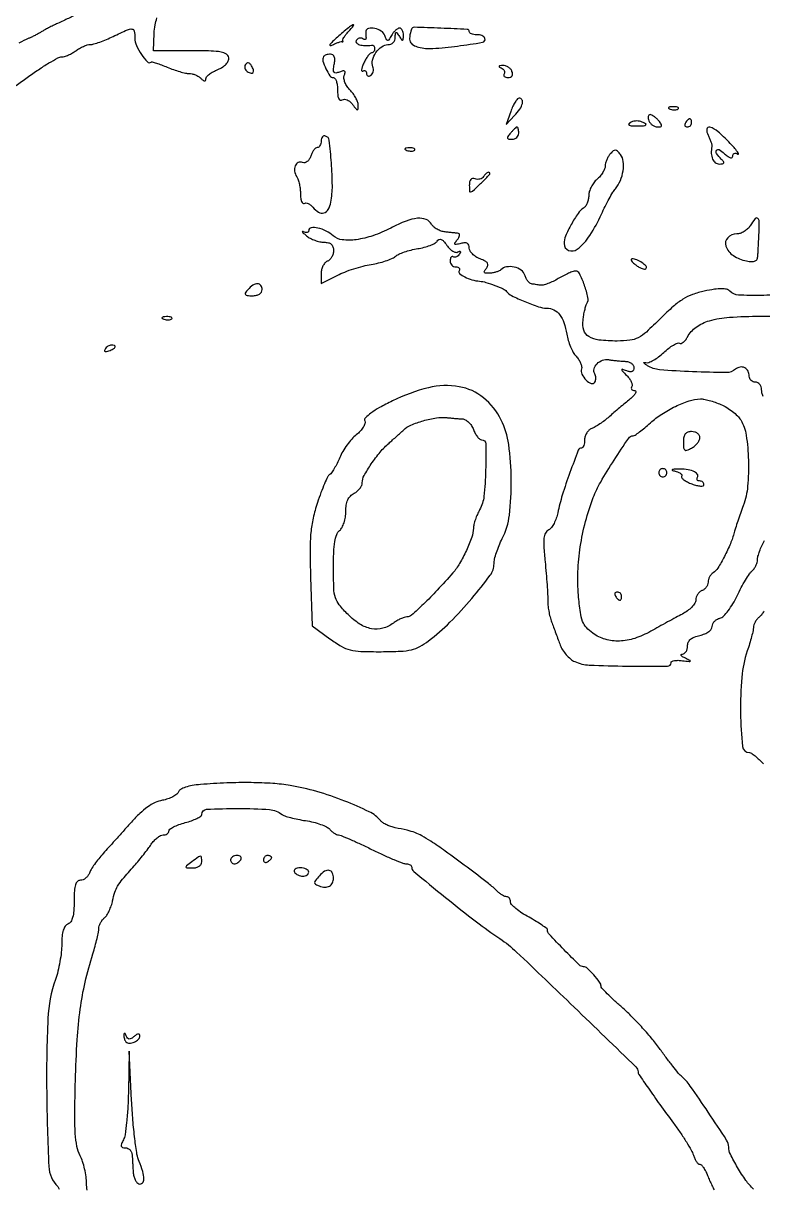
# Model space of a CAD drawing. Extents: x 166 to 1835, y 45 to 1905.
# Drawn here: x 1229.7 to 1409.3, y 237.1 to 520.2 of the extents above; entities that cross this region are included whole.
import ezdxf

# ---------------------------------------------------------------- set-up
doc = ezdxf.new("R2010")
doc.units = 0

msp = doc.modelspace()

# ---------------------------------------------------------------- linework, layer by layer
for points in [[(1227.882658, 505.084562, 0.007871), (1230.59882, 507, -0.009499), (1233.336644, 508.917403, -0.012798), (1235.889447, 510.540592, -0.009876), (1238.06027, 511.786447, -0.120671), (1238.978587, 512.031803, 0.068495), (1239.698517, 512.146271, 0.028595), (1240.623292, 512.485547, 0.027631), (1241.586219, 512.967495, 0.032077), (1242.44113, 513.531803, -0.032745), (1243.298781, 514.096279, -0.027813), (1244.269971, 514.578685, -0.028758), (1245.206517, 514.918329, -0.067262), (1245.94113, 515.033931, 0.065733), (1246.789416, 515.164777, 0.013909), (1248.217082, 515.625461, 0.014336), (1249.854271, 516.257871, 0.013174), (1251.5, 517, -0.006217), (1254.932696, 518.605784, -0.128182), (1256.047251, 518.797269, -0.341193), (1256.601514, 518.288687, -0.04271), (1256.75, 516.553571, 0.107337), (1257.135488, 514.778572, 0.042235), (1258.36819, 512.585769, 0.041315), (1259.792806, 510.820945, 0.389212), (1260.683345, 510.761425, -0.242411), (1260.938762, 510.81319, -0.007817), (1261.976322, 510.502076, -0.013456), (1263.216942, 510.071767, -0.008751), (1264.626898, 509.511425, 0.014722), (1266.134897, 508.932872, 0.014716), (1267.674527, 508.443981, 0.014703), (1269.041548, 508.096912, 0.054862), (1269.922124, 508, -0.059809), (1270.65236, 507.912336, -0.039045), (1271.459624, 507.6475, -0.038988), (1272.21778, 507.259527, -0.058685), (1272.8, 506.8, 0.028992), (1273.328306, 506.329649, 0.143142), (1273.693764, 506.181511, 0.315869), (1273.915059, 506.305626, 0.112407), (1274, 506.67868, -0.185165), (1274.189837, 507.173721, -0.043068), (1274.851817, 507.793331, -0.038782), (1275.789608, 508.419528, -0.029638), (1276.899802, 508.958496, 0.040838), (1278.087617, 509.568352, 0.067624), (1278.954578, 510.285352, 0.086864), (1279.450323, 511.056313, 0.137979), (1279.546681, 511.829817, 0.21607), (1278.985944, 512.693407, 0.098201), (1277.704303, 513.195729, 0.038929), (1275.263333, 513.4405, 0.0057), (1270.284202, 513.49389), (1261.274646, 513.487781), (1261.454202, 517.748958, -0.03076), (1261.665387, 519.779865, -0.048523), (1262.118971, 521.470741, -0.055284)], [(1241.857973, 521.951933, -0.000309), (1239.398733, 520.805613, -0.001499), (1238, 520.159772, 0.006977), (1236.932969, 519.652833, 0.005528), (1235.79375, 519.076248, 0.005592), (1234.748721, 518.517801, 0.013874), (1234, 518.07941, -0.012503), (1233.316756, 517.676837, -0.007869), (1232.5, 517.2394, -0.007899), (1231.682502, 516.834201, -0.014337), (1231, 516.53293, 0.037272), (1228.603477, 515.340992, 0.007078)], [(1414.676849, 454.458452, -0.024707), (1408.757475, 454.057832, -0.01952), (1403.371659, 454.170217, -0.18339), (1401.296451, 455.103549, 0.135914), (1400.494488, 455.557653, 0.061038), (1399.282923, 455.707593, 0.039672), (1397.55765, 455.572585, 0.013467), (1395.082215, 455.111052, 0.034429), (1392.223343, 454.288688, 0.05191), (1389.894259, 453.155997, 0.042169), (1387.528682, 451.392288, 0.015113), (1384.464025, 448.507503, -0.010306), (1381.006479, 445.189629, -0.065873), (1379.023507, 443.795946, -0.091418), (1377.028432, 443.181561, -0.02911), (1373.912519, 443, -0.025731), (1369.493928, 443.227541, -0.111347), (1367.019691, 444.060355, -0.186419), (1365.825794, 445.612322, -0.1011), (1365.616971, 448.045759, -0.013523), (1365.798373, 449.306039, -0.014702), (1366.043652, 450.519756, -0.014293), (1366.313115, 451.543444, -0.067), (1366.560736, 452.098274, 0.19591), (1366.809889, 453.579424, 0.029242), (1365.961376, 456.544371, 0.027217), (1364.796114, 459.366182, 0.288843), (1363.790482, 460, 0.088447), (1363.200274, 459.894773, 0.01483), (1362.12988, 459.464103, 0.015836), (1360.88911, 458.874118, 0.013466), (1359.618034, 458.17567, -0.020278), (1358.332615, 457.491968, -0.023036), (1357.048735, 456.94579, -0.023042), (1355.927647, 456.586576, -0.105928), (1355.25, 456.55067, 0.001541), (1354.70327, 456.636127, 0.001113), (1354.093233, 456.728166, 0.001124), (1353.513078, 456.813042, 0.002446), (1353.067388, 456.875, -0.151662), (1352.664815, 457.061712, -0.050038), (1352.222265, 457.550781, -0.044443), (1351.81171, 458.22542, -0.03765), (1351.5, 459, 0.168329), (1350.598524, 460.208598, 0.094217), (1348.896537, 460.945349, 0.093191), (1347.025533, 461.010485, 0.159931), (1345.646296, 460.312962, -0.090581), (1345.249224, 460.038545, -0.029987), (1344.584644, 459.785275, -0.028727), (1343.798568, 459.587307, -0.028942), (1342.996939, 459.481356, -0.024817), (1342.036319, 459.458379, -0.23029), (1341.677884, 459.644254, -0.304123), (1341.660565, 459.995683, -0.037892), (1342.126, 460.651821, 0.093546), (1342.507227, 461.339523, 0.22925), (1342.433546, 461.898384, 0.131199), (1341.866006, 462.404338, 0.025971), (1340.60869, 462.958676, -0.051134), (1339.610893, 463.459887, -0.055656), (1338.766303, 464.141307, -0.062796), (1338.19019, 464.890876, -0.133247), (1338, 465.591881, 0.085734), (1337.876435, 466.307215, 0.1862), (1337.518611, 466.72328, 0.143171), (1336.894692, 466.854909, 0.044853), (1335.942849, 466.695306, -0.01302), (1334.834001, 466.435981, -0.253319), (1334.50812, 466.534116, -0.363425), (1334.483961, 466.817896, -0.020124), (1335.065294, 467.578674, 0.039514), (1335.455952, 468.133196, 0.084952), (1335.642103, 468.619975, 0.159657), (1335.601082, 468.957656, 0.252153), (1335.372445, 469.127623, 0.006604), (1334.888385, 469.191914, 0.00145), (1334.054944, 469.288973, 0.001509), (1333.090517, 469.395504, 0.00145), (1332.11247, 469.497684, -0.056578), (1331.131538, 469.711106, -0.047252), (1330.158329, 470.147701, -0.049294), (1329.336127, 470.728054, -0.087079), (1328.812779, 471.370061, 0.174808), (1327.47605, 472.529454, 0.115766), (1325.443177, 472.81147, 0.070486), (1322.617429, 472.139705, 0.02639), (1318.900589, 470.448983, -0.036152), (1314.593187, 468.590137, -0.050595), (1310.518143, 467.618664, -0.061164), (1307.12372, 467.582176, -0.157313), (1304.913063, 468.578677, 0.070152), (1303.230783, 469.718482, 0.059625), (1301.204079, 470.42699, 0.080496), (1299.572813, 470.519339, 0.384043), (1299, 469.883565, -0.151369), (1298.898185, 469.554959, -0.172495), (1298.632812, 469.362181, -0.124539), (1298.228449, 469.346475, -0.065063), (1297.75, 469.51514, 0.099966), (1297.486003, 469.588089, 0.63907), (1297.437394, 469.499911, 0.054429), (1297.758506, 469.149815, 0.009606), (1298.44113, 468.574157, 0.048679), (1299.353133, 467.971282, 0.033036), (1300.490283, 467.462409, 0.033311), (1301.66571, 467.114046, 0.055438), (1302.69113, 467, -0.053208), (1303.760205, 466.885911, -0.127921), (1304.46585, 466.530046, -0.141742), (1304.865386, 465.903458, -0.071629), (1305, 464.968615, -0.068006), (1304.888006, 464.149006, -0.06271), (1304.559375, 463.364866, -0.06668), (1304.073641, 462.732868, -0.104363), (1303.5, 462.361626, 0.12055), (1302.925931, 461.96351, 0.064936), (1302.440625, 461.246189, 0.058796), (1302.111655, 460.338413, 0.057617), (1302, 459.372687), (1302, 456.959352), (1305.908234, 458.953185, -0.025135), (1307.719108, 459.765096, -0.015016), (1309.943818, 460.55505, -0.015015), (1312.212316, 461.210162, -0.025098), (1314.158234, 461.606492, 0.021129), (1315.930439, 461.952822, 0.021194), (1317.665231, 462.447211, 0.021586), (1319.136963, 463.006513, 0.07482), (1320, 463.54244, -0.070355), (1320.842107, 464.075791, -0.022502), (1322.222053, 464.625534, -0.021953), (1323.832719, 465.106553, -0.022851), (1325.458054, 465.437077, 0.024975), (1327.029281, 465.76355, 0.029226), (1328.477783, 466.23273, 0.03025), (1329.632883, 466.765509, 0.130658), (1330.179863, 467.277622, -0.139515), (1330.628359, 467.683122, -0.222153), (1331.136105, 467.693607, -0.109789), (1331.749037, 467.241751, -0.025801), (1332.540231, 466.23327, 0.043854), (1333.231249, 465.415033, 0.061402), (1333.986877, 464.829568, 0.078354), (1334.689152, 464.548949, 0.196818), (1335.222931, 464.637779, -0.036465), (1335.634949, 464.852635, -0.351179), (1335.812749, 464.803873, -0.273584), (1335.83248, 464.593646, -0.028271), (1335.58541, 464.138197, -0.063433), (1335.251727, 463.725789, -0.081404), (1334.849869, 463.45005, -0.09842), (1334.44475, 463.349742, -0.151157), (1334.097568, 463.439699, 0.182949), (1333.808341, 463.495827, 0.18716), (1333.557827, 463.345574, 0.113411), (1333.388271, 462.980351, 0.052244), (1333.333333, 462.456011, 0.094563), (1333.439393, 461.900242, 0.09678), (1333.742336, 461.427703, 0.098925), (1334.194399, 461.111387, 0.103701), (1334.725684, 461, -0.069287), (1335.216361, 460.931676, -0.143758), (1335.540554, 460.727399, -0.190147), (1335.650129, 460.424552, -0.131991), (1335.544496, 460.071996, 0.369624), (1335.651321, 459.38619, 0.05897), (1336.872273, 458.568037, 0.049014), (1338.637349, 457.874032, 0.049324), (1340.5, 457.538738, -0.053445), (1342.024059, 457.251443, -0.017701), (1344.181072, 456.516214, -0.013835), (1346.249023, 455.662373, -0.127822), (1347, 455.063115, 0.119167), (1348.248459, 454.031557, 0.014885), (1351.475977, 452.576394, 0.016883), (1354.797061, 451.326178, 0.081751), (1356.778684, 451, -0.115121), (1358.541391, 450.588702, -0.114544), (1359.943801, 449.439336, -0.085154), (1360.981913, 447.475359, -0.038888), (1361.669777, 444.647498, 0.03347), (1362.014265, 443.161438, 0.026775), (1362.575228, 441.61624, 0.02751), (1363.2525, 440.238131, 0.059629), (1363.947529, 439.286696, -0.041563), (1364.56972, 438.496408, -0.045372), (1365.032104, 437.636143, -0.050319), (1365.281768, 436.834596, -0.131539), (1365.245785, 436.237356, 0.196241), (1365.330989, 434.944477, 0.083372), (1366.357905, 433.505197, 0.107763), (1367.624677, 432.693207, 0.357268), (1368.495259, 432.992329, 0.081989), (1368.685533, 433.45527, 0.059378), (1368.745594, 434.010614, 0.058901), (1368.673327, 434.569679, 0.076991), (1368.472927, 435.043805, -0.210856), (1368.309849, 436.218451, -0.12322), (1369.032041, 437.47141, -0.108261), (1370.354043, 438.350895, -0.141329), (1371.793688, 438.481615, 0.014931), (1372.607098, 438.350026, 0.007122), (1373.659708, 438.227072, 0.007053), (1374.763925, 438.129723, 0.00996), (1375.75, 438.076511, -0.060174), (1376.628984, 437.939892, -0.082024), (1377.353962, 437.600288, -0.099815), (1377.830437, 437.108974, -0.143752), (1378, 436.531385, -0.09394), (1377.886618, 435.93323, -0.193499), (1377.564904, 435.592661, -0.148907), (1377.024412, 435.518727, -0.050614), (1376.25, 435.725431, 0.006709), (1375.13775, 436.129622, 0.518771), (1375.007044, 436.035922, 0.192762), (1375.109446, 435.786174, 0.002763), (1376.259191, 434.613426, -0.039609), (1376.890669, 433.866508, -0.051651), (1377.334709, 433.090001, -0.061768), (1377.543291, 432.398279, -0.182761), (1377.450174, 431.91938, 0.12385), (1377.338447, 431.567111, 0.182392), (1377.433401, 431.260295, 0.147285), (1377.732645, 431.047844, 0.075015), (1378.190983, 430.966731, -0.343286), (1378.443643, 430.759568, -0.187502), (1378.381101, 430.340186, -0.06635), (1377.872466, 429.672834, -0.024887), (1377, 428.880532, 0.002753), (1375.860498, 427.934253, 0.001568), (1374.492985, 426.778513, 0.001566), (1373.123619, 425.606412, 0.002593), (1371.976119, 424.60756, -0.016678), (1370.883202, 423.709051, -0.014695), (1369.686581, 422.845083, -0.014925), (1368.561157, 422.129887, -0.042488), (1367.726119, 421.725144, 0.092238), (1367.066203, 421.320216, 0.066751), (1366.507048, 420.660623, 0.065081), (1366.12904, 419.857458, 0.077634), (1366, 419.031385, -0.035547), (1365.944617, 418.253364, -0.053908), (1365.777061, 417.596719, -0.070467), (1365.532023, 417.146311, -0.237269), (1365.241057, 417, 0.310062), (1364.473598, 416.47346, 0.004499), (1362.431051, 411.032954, 0.012315), (1360.591084, 405.581701, 0.02597), (1359.491305, 401.255957, -0.03727), (1359.127643, 399.949788, -0.03685), (1358.573036, 398.706918, -0.03931), (1357.922827, 397.696866, -0.102873), (1357.274677, 397.133841, 0.145483), (1356.510248, 396.3481, 0.092996), (1356.134408, 395.12119, 0.044898), (1356.089635, 393.092016, 0.008378), (1356.403961, 389.377884, -0.00411), (1356.666554, 386.561348, -0.004314), (1356.878211, 383.786004, -0.004139), (1357.020362, 381.388014, -0.019179), (1357.037821, 380, 0.033424), (1357.085264, 378.844865, 0.017736), (1357.289964, 377.426562, 0.017575), (1357.603134, 375.985231, 0.025991), (1357.986685, 374.75, 0.000249), (1358.451724, 373.489879, 0.000141), (1359.015943, 371.964668, 0.000141), (1359.585365, 370.428052, 0.000232), (1360.067589, 369.12972, 0.053771), (1360.658286, 367.947975, 0.03864), (1361.549916, 366.770729, 0.039219), (1362.587121, 365.771115, 0.065348), (1363.614642, 365.12972, 0.095997), (1367.130547, 364.283768, 0.008309), (1376.387454, 364.023637, 0.004022), (1386.132868, 363.990188, 0.412863), (1387, 364.861328, -0.291428), (1387.193832, 365.165639, -0.065475), (1387.807812, 365.359431, -0.048464), (1388.69604, 365.428961, -0.029224), (1389.75, 365.347473, 0.00303), (1391.38018, 365.135121, 0.195427), (1391.651192, 365.207947, 0.555314), (1391.637031, 365.362219, 0.006153), (1390.5, 365.91586, -0.024091), (1389.805617, 366.285339, -0.099507), (1389.454688, 366.602902, -0.382773), (1389.474542, 366.812992, -0.174043), (1389.75, 366.929715, 0.147493), (1390.227005, 367.103318, 0.092314), (1390.632812, 367.543514, 0.077585), (1390.906718, 368.181014, 0.062819), (1391, 368.920545, -0.105113), (1391.190199, 369.81529, -0.11088), (1391.726286, 370.535654, -0.084727), (1392.650993, 371.091356, -0.038986), (1394, 371.5, 0.04262), (1395.182275, 371.867525, 0.060149), (1396.145886, 372.402405, 0.074738), (1396.784751, 373.029482, 0.162793), (1397, 373.673075, -0.112551), (1397.140282, 374.288371, -0.075693), (1397.548565, 374.885906, -0.070131), (1398.153688, 375.375497, -0.07123), (1398.867455, 375.67559, 0.134979), (1399.736833, 376.178123, 0.030596), (1400.867365, 377.474491, 0.029545), (1402.028592, 379.183099, 0.024961), (1403.053273, 381.113741, -0.0121), (1404.037262, 383.088729, -0.013751), (1405.076658, 384.929923, -0.012999), (1406.038748, 386.439472, -0.071284), (1406.685818, 387.154215, 0.062581), (1407.189312, 387.69136, 0.044004), (1407.615769, 388.402598, 0.044325), (1407.907523, 389.169376, 0.067904), (1408.006161, 389.872445, -0.066536), (1408.119729, 390.69828, -0.020254), (1408.505738, 391.903156, -0.019888), (1409.052448, 393.231991, -0.020477), (1409.698198, 394.5, 0.071545)], [(1409.367188, 429.561562, -0.038968), (1409.09143, 430.419294, -0.058357), (1409, 431.2, 0.081935), (1408.886582, 431.88748, 0.092192), (1408.559375, 432.47125, 0.100665), (1408.07212, 432.861584, 0.119248), (1407.5, 433, -0.095012), (1406.927451, 433.109789, -0.096907), (1406.440625, 433.423289, -0.098834), (1406.114729, 433.891133, -0.103216), (1406, 434.440983, 0.116814), (1405.7044, 435.688973, 0.159102), (1404.895944, 436.505047, 0.165811), (1403.789158, 436.667676, 0.128192), (1402.677764, 436.147531, -0.176572), (1400.411075, 435.337592, -0.008468), (1392.241686, 435.527922, -0.0104), (1384.207061, 436.018874, -0.121237), (1381.246772, 437.010157, -0.016441), (1380.640315, 437.422656, -0.120236), (1380.415346, 437.689048, -0.549834), (1380.489356, 437.811552, -0.067766), (1380.8693, 437.768274, 0.155896), (1381.589445, 437.811939, 0.035224), (1382.712439, 438.341007, 0.03323), (1383.978723, 439.16546, 0.026954), (1385.220969, 440.206416, -0.022108), (1386.425183, 441.235522, -0.032404), (1387.576413, 442.020011, -0.033745), (1388.54585, 442.507473, -0.242603), (1389.051495, 442.468174, 0.220873), (1389.456838, 442.419788, 0.085991), (1389.967703, 442.690652, 0.063494), (1390.503923, 443.227405, 0.041696), (1390.979471, 443.961641, -0.114899), (1393.100906, 446.37949, -0.086093), (1396.301187, 447.925589, -0.053246), (1401.158211, 448.768799, -0.015811), (1408.70034, 449.024446, 0.008103), (1413.150292, 449.106644, 0.008129)], [(1409.559375, 377.39112, -0.043851), (1409.074084, 376.604814, -0.059437), (1408.5, 376, 0.047071), (1407.926062, 375.424454, 0.041163), (1407.440625, 374.726406, 0.043306), (1407.107521, 374.016658, 0.088291), (1407, 373.412503, -0.054596), (1406.915461, 372.64059, -0.008988), (1406.564045, 371.180211, -0.009789), (1406.084089, 369.470611, -0.008506), (1405.5159, 367.698578, 0.060238), (1404.171186, 361.294374, 0.026775), (1403.885202, 352.657, 0.018632), (1404.355562, 344.514171, 0.386666), (1406.020804, 343, -0.149979), (1406.511029, 342.849569, -0.019394), (1407.404623, 342.192187, -0.021216), (1408.42764, 341.303102, -0.016247), (1409.470292, 340.25, 0.055926)], [(1406.998894, 237, -0.051102), (1405.19774, 239.069819, -0.020315), (1403.152657, 242.236925, -0.017118), (1401.410797, 245.436719, -0.116593), (1401, 247.174446, 0.144548), (1400.495457, 248.883228, 0.003724), (1396.054468, 255.637105, 0.00652), (1391.666668, 262.021232, 0.06043), (1389.421881, 264.5, -0.042575), (1388.762496, 265.177947, -0.004664), (1387.400352, 266.872445, -0.005676), (1385.817604, 268.926975, -0.004558), (1384.160084, 271.172155, 0.017519), (1382.222906, 273.658611, 0.010814), (1379.782466, 276.449418, 0.010842), (1377.248103, 279.106139, 0.019085), (1375.026454, 281.172155, -0.007868), (1373.100684, 282.884103, -0.011746), (1371.47707, 284.44565, -0.006856), (1370.177368, 285.792252, -0.190584), (1370.000491, 286.238569, 0.16089), (1369.659087, 287.269788, 0.022864), (1368.229111, 289.022009, 0.021695), (1366.650023, 290.638866, 0.190721), (1365.737704, 291, -0.196726), (1364.703766, 291.423182, -0.004876), (1361.023282, 295.113507, -0.004971), (1357.4213, 298.870261, -0.190876), (1357, 299.933653, 0.238174), (1356.831483, 300.267352, 0.009346), (1355.678125, 301.085241, 0.014815), (1354.224528, 302.013904, 0.009727), (1352.5, 303, -0.020263), (1350.776557, 304.034251, -0.02775), (1349.321875, 305.109446, -0.027156), (1348.257619, 306.093556, -0.194967), (1348, 306.729114, 0.071392), (1347.930298, 307.21479, 0.086695), (1347.727232, 307.626677, 0.100338), (1347.42553, 307.902041, 0.135771), (1347.071429, 308, -0.097904), (1346.624034, 308.088451, -0.033415), (1346.027455, 308.38193, -0.031717), (1345.395596, 308.802614, -0.031633), (1344.821429, 309.300187, 0.029607), (1342.635755, 311.209834, 0.003395), (1337.439605, 315.177317, 0.004276), (1332.141487, 319.095461, 0.014787), (1328.616553, 321.5, 0.014781), (1326.457329, 322.792877, 0.03727), (1324.797108, 323.565266, 0.03318), (1322.931674, 324.131308, 0.009722), (1320, 324.752579, -0.034157), (1318.969533, 325.024138, -0.030177), (1317.940625, 325.442629, -0.031409), (1317.058606, 325.935335, -0.075793), (1316.5, 326.428764, 0.105433), (1313.682926, 328.636539, 0.020567), (1307.743595, 331.242791, 0.022445), (1300.917982, 333.561686, 0.029446), (1294.5, 335.022111, 0.024824), (1290.240622, 335.515097, 0.013639), (1284.994558, 335.716196, 0.012376), (1279.064517, 335.634873, 0.009952), (1272.696755, 335.262786, 0.022273), (1270.678009, 335.013615, 0.039057), (1269.046197, 334.604896, 0.048447), (1267.875949, 334.081856, 0.173525), (1267.350204, 333.470234, -0.138238), (1266.911253, 332.88208, -0.043276), (1265.97553, 332.284395, -0.039496), (1264.764473, 331.768123, -0.034657), (1263.433405, 331.421529, 0.063529), (1261.683148, 330.856368, 0.043286), (1259.871824, 329.805426, 0.036124), (1257.96399, 328.248474, 0.021492), (1255.919045, 326.144329, -0.000488), (1254.134297, 324.146514, -0.000383), (1252.194754, 321.983022, -0.000387), (1250.387448, 319.973268, -0.000951), (1249.055439, 318.5, 0.015462), (1247.966539, 317.223014, 0.014954), (1246.945984, 315.867188, 0.015048), (1246.120308, 314.621223, 0.051816), (1245.697735, 313.75, -0.071306), (1245.340527, 313.081007, -0.064716), (1244.799446, 312.514063, -0.068256), (1244.164267, 312.130562, -0.102074), (1243.531385, 312, 0.193804), (1242.803519, 311.706862, 0.128097), (1242.326092, 310.928622, 0.060227), (1242.068724, 309.47426, 0.013711), (1242, 306.968615, -0.017286), (1241.918626, 304.615558, -0.048103), (1241.646867, 302.986219, -0.075207), (1241.182564, 301.922416, -0.162078), (1240.5, 301.361626, 0.152072), (1239.840658, 300.841147, 0.075233), (1239.3716, 299.871471, 0.052219), (1239.08836, 298.445061, 0.022923), (1239, 296.518738, -0.028139), (1238.890304, 294.571114, -0.015891), (1238.550057, 292.229694, -0.015825), (1238.055344, 289.882551, -0.024957), (1237.46828, 287.910096, 0.073937), (1235.629503, 278.429797, 0.013733), (1235.335657, 260.632466, 0.008958), (1235.860225, 242.467085, 0.186781), (1238.019626, 237.580374, -0.104728), (1238.397971, 236.998724, -0.031999)], [(1245.15198, 236.7025, -0.033379), (1245.031803, 238.29966, 0.033021), (1244.907097, 239.972994, 0.022035), (1244.554482, 241.862773, 0.022217), (1244.047709, 243.673025, 0.039987), (1243.451538, 245.093715, -0.072612), (1242.679604, 247.330716, -0.031159), (1242.284697, 250.473126, -0.018226), (1242.159886, 255.223033, -0.004121), (1242.308557, 263.294055, -0.008269), (1242.739656, 273.267504, -0.019308), (1243.473158, 280.701654, -0.023037), (1244.677783, 287.209684, -0.018094), (1246.559044, 294.134214, 0.008288), (1247.110697, 296.01794, 0.009337), (1247.576719, 297.845796, 0.008695), (1247.916357, 299.411808, 0.049085), (1248, 300.261769, -0.076137), (1248.100379, 300.917152, -0.044486), (1248.405224, 301.652747, -0.043295), (1248.851584, 302.351705, -0.05586), (1249.379485, 302.899982, 0.077556), (1249.951417, 303.547792, 0.030702), (1250.529834, 304.588982, 0.029477), (1251.027383, 305.810641, 0.032619), (1251.358415, 307.042077, -0.027808), (1251.892986, 309.109747, -0.061478), (1252.573359, 310.587796, -0.037217), (1253.785001, 312.254484, -0.005126), (1256.593036, 315.5, 0.00782), (1257.716956, 316.813255, 0.006023), (1258.903244, 318.279687, 0.006094), (1259.978997, 319.677433, 0.014438), (1260.736468, 320.75, -0.039056), (1261.410285, 321.610913, -0.04132), (1262.19813, 322.339063, -0.045038), (1262.978597, 322.843106, -0.121446), (1263.61501, 323, 0.067662), (1264.144408, 323.07197, 0.084345), (1264.593159, 323.282428, 0.099656), (1264.893246, 323.594814, 0.142622), (1265, 323.961456, -0.248142), (1265.230743, 324.397768, -0.031649), (1266.175, 324.956879, -0.03107), (1267.467572, 325.517454, -0.021017), (1269, 326, 0.019816), (1270.532524, 326.478535, 0.029535), (1271.825, 327.027026, 0.029242), (1272.775664, 327.569902, 0.253603), (1273, 327.983753, -0.399328), (1274.186922, 329.232917, -0.012565), (1281.864409, 329.432279, -0.016635), (1289.481237, 329.185152, -0.155437), (1292.5, 328, 0.092225), (1293.154293, 327.643761, 0.013906), (1294.592097, 327.219641, 0.015203), (1296.338174, 326.813332, 0.012613), (1298.217778, 326.484875, -0.023029), (1300.108521, 326.113739, -0.025652), (1301.888892, 325.580186, -0.026189), (1303.343351, 324.974097, -0.108138), (1304.090223, 324.391288, 0.037061), (1304.603166, 323.858914, 0.037174), (1305.188592, 323.408691, 0.039758), (1305.757556, 323.096536, 0.105975), (1306.207905, 323, -0.098398), (1306.849939, 322.872415, -0.00425), (1308.974988, 321.971875, -0.007109), (1311.483595, 320.840901, -0.004994), (1314.275442, 319.5, 0.006766), (1317.092169, 318.159411, 0.009126), (1319.677828, 317.028125, 0.006631), (1321.859553, 316.154398, 0.092173), (1322.689982, 316, -0.062151), (1323.190891, 315.937495, -0.080453), (1323.615182, 315.753667, -0.097935), (1323.899156, 315.481238, -0.153923), (1324, 315.161419, 0.224743), (1324.488066, 314.130433, 0.001552), (1332.251536, 307.808493, 0.006477), (1339.720963, 301.922919, 0.015747), (1345.417608, 297.830971, -0.042416), (1349.476015, 294.574547, -0.001614), (1363.481007, 281.150924, -0.000428), (1378.483247, 266.6534, -0.203139), (1379, 265.43397, 0.150604), (1379.185673, 264.831524, 0.001885), (1381.488703, 261.477386, 0.005247), (1384.259217, 257.563239, 0.003176), (1387.617118, 252.984794, -0.010038), (1389.238391, 250.709387, -0.010924), (1390.720438, 248.433209, -0.010455), (1391.903747, 246.433847, -0.051586), (1392.425479, 245.234794, 0.031809), (1392.758252, 244.379188, 0.042547), (1393.171638, 243.656471, 0.048841), (1393.60028, 243.149851, 0.195167), (1393.969563, 243, -0.207347), (1394.359776, 242.830912, -0.036001), (1394.877374, 242.192187, -0.033896), (1395.411844, 241.303157, -0.024564), (1395.887729, 240.25, 0.010167), (1396.373364, 239.087188, 0.008385), (1396.936906, 237.867188, 0.008487), (1397.492042, 236.764696, 0.022291)]]:
    msp.add_lwpolyline(points, format="xyb")
for points in [[(1306, 516.849645, 0.010741), (1304.771031, 515.724385, 0.050587), (1304.150439, 514.997755, 0.5396), (1304.22957, 514.801851, 0.168226), (1304.618517, 514.855102, -0.014282), (1305.457839, 515.251097, -0.020267), (1306.22678, 515.550887, -0.016859), (1306.864964, 515.746556, -0.196637), (1307.118517, 515.714816, 0.059321), (1307.247955, 515.660951, 0.331887), (1307.313861, 515.686139, 0.24055), (1307.321664, 515.770054, 0.040658), (1307.247818, 515.918848, -0.255666), (1307.237028, 516.179702, -0.024737), (1307.556508, 516.752561, -0.026596), (1308.036159, 517.436829, -0.017754), (1308.652806, 518.168848, 0.019177), (1309.888433, 519.64416, 0.796795), (1309.734443, 519.831997, 0.059664), (1308.618886, 519.100064, 0.005011)], [(1312.881579, 518.25, 0.027721), (1312.846389, 517.903371, 0.015372), (1312.840008, 517.478166, 0.015292), (1312.860046, 517.045867, 0.023779), (1312.906356, 516.67567, -0.132215), (1312.882268, 516.411433, -0.23861), (1312.726758, 516.266988, -0.153269), (1312.450582, 516.273647, -0.056384), (1312.093875, 516.441982, 0.105503), (1311.681148, 516.589535, 0.099244), (1311.234418, 516.560581, 0.096298), (1310.822588, 516.35932, 0.092929), (1310.510081, 516.016312, 0.344193), (1310.573579, 515.438269, 0.126625), (1311.322209, 514.982885, 0.06928), (1312.664437, 514.771446, 0.043655), (1314.25, 514.881579, -0.137085), (1314.535622, 514.848335, -0.119953), (1314.779687, 514.671464, -0.101574), (1314.943594, 514.373191, -0.075146), (1315, 514, -0.073258), (1314.943626, 513.6173, -0.087035), (1314.779687, 513.291458, -0.099402), (1314.536037, 513.072149, -0.131834), (1314.25, 512.992198, 0.197608), (1313.889401, 512.839488, 0.032196), (1313.380592, 512.254244, 0.031287), (1312.841201, 511.446423, 0.022976), (1312.343506, 510.490971, 0.019813), (1311.959188, 509.568276, 0.05667), (1311.793015, 508.894561, 0.197283), (1311.871978, 508.598869, 0.386096), (1312.093506, 508.55779, -0.100963), (1312.439077, 508.684847, -0.177505), (1312.733717, 508.62504, -0.167699), (1312.931145, 508.384304, -0.088876), (1313, 508, 0.110726), (1313.08383, 507.626092, 0.183193), (1313.313776, 507.404313, 0.159794), (1313.65996, 507.373754, 0.081357), (1314.068174, 507.542134, 0.112762), (1314.43438, 507.903069, 0.081901), (1314.660433, 508.430902, 0.076161), (1314.715019, 509.041436, 0.076033), (1314.584388, 509.640683, -0.15736), (1314.49705, 511.249109, -0.085399), (1315.327755, 513.068586, -0.085555), (1316.716814, 514.502881, -0.159001), (1318.240547, 515, 0.093523), (1318.929472, 515.129998, 0.10169), (1319.500844, 515.500833, 0.101977), (1319.878545, 516.065948, 0.094574), (1320.015313, 516.75, -0.011938), (1320.047261, 517.728916, -0.327416), (1320.201904, 517.916542, -0.309569), (1320.436556, 517.830411, -0.011213), (1321, 517, 0.011213), (1321.563444, 516.169589, 0.309569), (1321.798096, 516.083458, 0.327416), (1321.952739, 516.271084, 0.011938), (1321.984687, 517.25, 0.05237), (1321.920282, 517.919568, 0.072667), (1321.716348, 518.485937, 0.093061), (1321.411155, 518.866224, 0.17911), (1321.04969, 519, 0.137408), (1320.616174, 518.87857, 0.047436), (1320.089942, 518.485937, 0.042827), (1319.563039, 517.919641, 0.038075), (1319.11694, 517.25, -0.010895), (1318.476997, 516.166104, -0.259519), (1318.178528, 516, -0.295615), (1317.907449, 516.175617, -0.013333), (1317.460261, 517.25, 0.161605), (1316.591524, 518.306472, 0.087003), (1315.014382, 518.952177, 0.107551), (1313.545919, 518.953278, 0.309519)], [(1323.923489, 518.75, 0.037819), (1323.509465, 516.910563, 0.132031), (1323.649947, 515.712788, 0.167131), (1324.339925, 514.910855, 0.070917), (1325.670168, 514.367935, 0.077877), (1329.121498, 514.05486, 0.016638), (1335.131428, 514.647248, 0.009347), (1341.199709, 515.565732, 0.446986), (1341.787005, 516.5, 0.144578), (1341.547379, 516.876614, 0.073258), (1341.070245, 517.182926, 0.063079), (1340.440624, 517.376637, 0.054509), (1339.75, 517.420599, -0.045464), (1339.080082, 517.451118, -0.067227), (1338.514062, 517.608159, -0.089656), (1338.13285, 517.859952, -0.204855), (1338, 518.170599, 0.398882), (1337.512247, 518.684721, 0.002872), (1331.042032, 518.988284, 0.002953), (1324.573536, 519.216275, 0.337819)], [(1302.573425, 512.083333, 0.204883), (1302.443076, 511.018004, 0.039464), (1303.14569, 509.158739, 0.038751), (1304.118333, 507.450725, 0.248874), (1304.967776, 507, -0.253083), (1305.364315, 506.785549, -0.063546), (1305.696784, 506.101414, -0.049386), (1305.924868, 505.112818, -0.032025), (1306, 503.940983, 0.023467), (1306.062494, 502.610186, 0.090824), (1306.285952, 501.818205, 0.221459), (1306.659731, 501.51671, 0.201787), (1307.151704, 501.593758, -0.158721), (1307.693735, 501.725689, -0.087512), (1308.361157, 501.554814, -0.072019), (1309.050449, 501.113965, -0.056718), (1309.651704, 500.461646, 0.007217), (1310.474237, 499.370182, 0.202119), (1310.778096, 499.199539, 0.426092), (1310.965434, 499.355028, 0.018113), (1311, 500.30887, 0.087257), (1310.861377, 501.097156, 0.036571), (1310.419163, 502.084068, 0.034763), (1309.779351, 503.09588, 0.038028), (1309.022681, 503.977319, -0.049019), (1308.305057, 504.851364, -0.053269), (1307.794269, 505.825257, -0.059746), (1307.549783, 506.754573, -0.12675), (1307.634022, 507.488659, 0.044976), (1307.836507, 508.202174, 0.288739), (1307.705033, 508.535631, 0.22356), (1307.304777, 508.613921, 0.029929), (1306.463464, 508.347606, -0.048668), (1305.561246, 508.098737, -0.290149), (1305.130591, 508.277221, -0.181799), (1304.984278, 508.842119, -0.020666), (1305.181591, 510.169599, 0.034733), (1305.315025, 511.281407, 0.09896), (1305.201151, 512.049032, 0.161812), (1304.849666, 512.496905, 0.147189), (1304.285479, 512.666667, 0.039078), (1303.734932, 512.623572, 0.043064), (1303.216012, 512.495312, 0.047543), (1302.799301, 512.307519, 0.13238)], [(1283.608688, 510.175861, 0.103479), (1283.44681, 509.72872, 0.098884), (1283.473847, 509.246423, 0.096839), (1283.68575, 508.803462, 0.094768), (1284.050219, 508.468963, 0.066358), (1284.974241, 508.055152, 0.31899), (1285.489634, 508.231135, 0.249192), (1285.574334, 508.851256, 0.050263), (1285.070627, 509.885723, 0.051827), (1284.677457, 510.395325, 0.154764), (1284.296119, 510.605142, 0.207337), (1283.937111, 510.527509, 0.099167)], [(1345.756231, 509.335642, -0.07888), (1346.193455, 509.073164, -0.105417), (1346.477402, 508.709292, -0.121773), (1346.564193, 508.302558, -0.131107), (1346.447214, 507.91459, 0.153039), (1346.358712, 507.567778, 0.19154), (1346.496749, 507.268661, 0.129912), (1346.865443, 507.066494, 0.060872), (1347.409598, 507, 0.086507), (1348.002536, 507.103359, 0.166538), (1348.374574, 507.401279, 0.158198), (1348.49706, 507.877518, 0.076235), (1348.361626, 508.5, 0.089008), (1348.018467, 509.067375, 0.070018), (1347.472472, 509.536184, 0.069536), (1346.814112, 509.838782, 0.085203), (1346.143011, 509.921053, 0.018402), (1345.472301, 509.864031, 0.21977), (1345.256635, 509.730534, 0.431679), (1345.296826, 509.559782, 0.035357)], [(1348.075913, 498.787918), (1346.956175, 495.575836), (1348.978087, 497.746105, 0.035924), (1350.272075, 499.352143, 0.087473), (1350.906342, 500.728263, 0.200016), (1350.784759, 501.607353, 0.265631), (1350.097825, 502, 0.22085), (1349.680082, 501.806022, 0.034901), (1349.131741, 501.056451, 0.033168), (1348.570592, 500.018189, 0.023443)], [(1386.8125, 499.316886, 0.051402), (1387.359369, 499.160852, 0.05415), (1387.916927, 499.123424, 0.060344), (1388.402231, 499.202593, 0.126455), (1388.729167, 499.395833, 0.296942), (1388.77538, 499.614691, 0.208169), (1388.592839, 499.799335, 0.077125), (1388.112848, 499.910055, 0.028489), (1387.416667, 499.921053, 0.018894), (1386.670344, 499.862007, 0.168741), (1386.37858, 499.720685, 0.470617), (1386.395823, 499.538436, 0.054073)], [(1377.052553, 496.03248, 0.117722), (1376.730057, 495.70834, 0.420138), (1376.794284, 495.453621, 0.113913), (1377.320378, 495.290041, 0.018654), (1378.393237, 495.25, 0.008384), (1380.319333, 495.282298, 0.166274), (1380.863339, 495.488971, 0.542971), (1380.828235, 495.788494, 0.023219), (1379.659316, 496.300491, 0.07028), (1379.053078, 496.439932, 0.047086), (1378.340548, 496.433981, 0.046809), (1377.635859, 496.294063, 0.066101)], [(1381.638374, 496.5, 0.080255), (1381.971713, 495.926585, 0.06554), (1382.490059, 495.440625, 0.066583), (1383.107074, 495.112071, 0.089319), (1383.729434, 495, 0.040905), (1384.472734, 495.060911, 0.317246), (1384.707386, 495.292085, 0.200989), (1384.618521, 495.692802, 0.019452), (1384, 496.5, 0.030499), (1383.461215, 497.074068, 0.033474), (1382.872234, 497.559375, 0.035603), (1382.318264, 497.89985, 0.120558), (1381.90894, 498, 0.21403), (1381.635061, 497.877135, 0.138104), (1381.480416, 497.559375, 0.088276), (1381.479271, 497.074722, 0.048206)], [(1390.5, 496, 0.082592), (1390.343488, 495.6179, 0.161196), (1390.3746, 495.29375, 0.182303), (1390.586039, 495.078288, 0.108972), (1390.940983, 495, 0.093332), (1391.345238, 495.076123, 0.09642), (1391.688914, 495.29375, 0.099167), (1391.918938, 495.618444, 0.105053), (1392, 496, 0.042167), (1391.967655, 496.382849, 0.061769), (1391.870461, 496.70625, 0.081139), (1391.727648, 496.92554, 0.210953), (1391.559017, 497, 0.151918), (1391.34829, 496.934461, 0.038439), (1391.066025, 496.70625, 0.035638), (1390.768994, 496.382774, 0.029505)], [(1302, 491.583333, -0.05697), (1301.930772, 490.977721, -0.076316), (1301.726045, 490.465104, -0.095376), (1301.423161, 490.121491, -0.166036), (1301.067388, 490, 0.174152), (1300.663009, 489.854748, 0.056697), (1300.215522, 489.391256, 0.048538), (1299.797465, 488.720809, 0.038325), (1299.477046, 487.927679, -0.060984), (1299.12396, 487.156059, -0.088399), (1298.626908, 486.597624, -0.110544), (1298.058068, 486.324976, -0.149389), (1297.492417, 486.364536, 0.199371), (1296.449175, 486.33618, 0.192657), (1295.713583, 485.576656, 0.137481), (1295.562326, 484.272824, 0.102004), (1296.077207, 482.909316, -0.063404), (1296.421446, 482.173777, -0.024803), (1296.711799, 481.088838, -0.024072), (1296.913232, 479.86983, -0.027552), (1296.984687, 478.690983, 0.030276), (1297.053375, 477.65152, 0.063353), (1297.255968, 476.868092, 0.120613), (1297.54954, 476.456578, 0.327134), (1297.886693, 476.429973, -0.165938), (1298.317852, 476.528516, -0.078442), (1298.875922, 476.379611, -0.064546), (1299.470716, 476.018024, -0.050777), (1300.009138, 475.48899, 0.083075), (1301.395835, 474.291521, 0.210114), (1302.688454, 474.119464, 0.201369), (1303.728324, 474.959157, 0.076719), (1304.363706, 476.75, 0.048158), (1304.728262, 480.720392, 0.018462), (1304.497444, 486.265753, 0.010034), (1303.954811, 491.752001, 0.290369), (1303.100881, 492.799706, 0.146455), (1302.682344, 492.812647, 0.144816), (1302.323384, 492.593768, 0.113827), (1302.082115, 492.161343, 0.070678)], [(1348, 493.5, 0.020633), (1347.381629, 492.689039, 0.217533), (1347.308142, 492.28931, 0.304492), (1347.565314, 492.057736, 0.035496), (1348.377555, 492, 0.091307), (1348.996941, 492.114059, 0.095788), (1349.523407, 492.440625, 0.099536), (1349.875699, 492.927707, 0.107348), (1350, 493.5, 0.023761), (1349.972666, 494.07485, 0.037907), (1349.889093, 494.559375, 0.044235), (1349.768578, 494.90557, 0.294983), (1349.622445, 495, 0.172217), (1349.412416, 494.925448, 0.016008), (1348.99011, 494.559375, 0.019119), (1348.504355, 494.074554, 0.013852)], [(1395.97832, 493.04051, -0.020029), (1396.37005, 492.23234, -0.022381), (1396.680202, 491.424408, -0.022409), (1396.88077, 490.718875, -0.099709), (1396.895082, 490.29051, 0.049838), (1396.781588, 488.567317, 0.091347), (1397.082253, 487.197159, 0.128846), (1397.751551, 486.324885, 0.166522), (1398.7, 486, 0.028321), (1399.525534, 486.046798, 0.272121), (1399.795833, 486.25, 0.273085), (1399.749269, 486.584347, 0.02847), (1399.2, 487.2, -0.041251), (1398.066869, 488.537293, -0.301722), (1398.039401, 489.335094, -0.413483), (1398.679181, 489.488266, -0.046634), (1400, 488.5, 0.02457), (1400.84271, 487.809519, 0.087144), (1401.465412, 487.498317, 0.239955), (1401.832706, 487.565684, 0.23372), (1402, 487.904029, -0.115904), (1402.097184, 488.317642, -0.18337), (1402.361368, 488.562048, -0.151669), (1402.764661, 488.595507, -0.074588), (1403.25, 488.40884, 0.692676), (1403.370798, 488.509665, 0.076425), (1403.120501, 488.980212, 0.021046), (1402.29633, 489.992124, 0.007768), (1401.053833, 491.349823, 0.02774), (1398.440313, 493.827257, 0.095706), (1396.415153, 494.966377, 0.47844), (1395.693948, 494.503134, 0.150811)], [(1322.8125, 489.316886, 0.051402), (1323.359369, 489.160852, 0.05415), (1323.916927, 489.123424, 0.060344), (1324.402231, 489.202593, 0.126455), (1324.729167, 489.395833, 0.296942), (1324.77538, 489.614691, 0.208169), (1324.592839, 489.799335, 0.077125), (1324.112848, 489.910055, 0.028489), (1323.416667, 489.921053, 0.018894), (1322.670344, 489.862007, 0.168741), (1322.37858, 489.720685, 0.470617), (1322.395823, 489.538436, 0.054073)], [(1372.25, 488.481584, 0.047212), (1371.771464, 487.832794, 0.035079), (1371.367188, 487.038933, 0.035827), (1371.090121, 486.228114, 0.064501), (1371, 485.532419, -0.097216), (1370.859361, 484.815921, -0.04053), (1370.4125, 483.93329, -0.038118), (1369.765274, 483.037868, -0.040177), (1369, 482.267972, 0.055789), (1368.234589, 481.448392, 0.042552), (1367.5875, 480.404056, 0.043595), (1367.145531, 479.305595, 0.073984), (1367, 478.327449, -0.050684), (1366.907355, 477.415858, -0.047277), (1366.632812, 476.518967, -0.05064), (1366.229138, 475.767098, -0.102289), (1365.75, 475.29969, 0.101057), (1364.401145, 473.990261, 0.024098), (1362.756523, 471.311487, 0.024058), (1361.377546, 468.487968, 0.101903), (1361, 466.654725, 0.306766), (1362.115714, 465.007349, 0.267425), (1364.211313, 465.307873, 0.081571), (1367.295094, 468.665186, 0.039389), (1370.108907, 473.798291, -0.009184), (1371.010598, 475.708313, -0.009541), (1371.970853, 477.559498, -0.00929), (1372.860947, 479.127955, -0.04039), (1373.477593, 480, 0.074958), (1374.682897, 481.981022, 0.061823), (1375.351433, 484.364431, 0.066224), (1375.391745, 486.638525, 0.135811), (1374.728471, 488.27769, 0.031626), (1374.013136, 489.097079, 0.178816), (1373.496117, 489.337942, 0.194737), (1372.973366, 489.174758, 0.038444)], [(1341.457866, 482.931826, -0.109884), (1341.099907, 482.564485, -0.081902), (1340.580711, 482.33511, -0.076891), (1339.982996, 482.27569, -0.078162), (1339.398849, 482.400442, 0.111307), (1338.794169, 482.488559, 0.196802), (1338.35057, 482.265657, 0.135081), (1338.082119, 481.707056, 0.044894), (1338, 480.794301, 0.018263), (1338.049246, 479.446465, 0.416867), (1338.315654, 479.218484, 0.165035), (1338.794443, 479.426134, 0.004463), (1340.5, 481, 0.006459), (1341.458057, 481.923635, 0.009762), (1342.265625, 482.754389, 0.005011), (1342.922055, 483.470848, 0.184988), (1343, 483.674314, 0.290633), (1342.825436, 483.949263, 0.225758), (1342.462909, 483.94758, 0.092607), (1341.942911, 483.565728, 0.049825)], [(1406.232073, 471, -0.064527), (1405.604328, 470.234932, -0.051581), (1404.755722, 469.5875, -0.053115), (1403.826305, 469.147077, -0.084298), (1402.960141, 469, 0.200412), (1400.761263, 468.081758, 0.288956), (1400.320172, 466.081494, 0.158892), (1402.136278, 463.744825, 0.104267), (1405.319139, 462.447018, 0.030241), (1406.655241, 462.287373, 0.123629), (1407.451701, 462.438526, 0.186274), (1407.901137, 462.903034, 0.087454), (1408.091484, 463.730443, 0.000222), (1408.138998, 464.657477, 0.000065), (1408.211178, 466.081755, 0.000065), (1408.291984, 467.684509, 0.00007), (1408.370486, 469.25, 0.012869), (1408.437393, 472.011056, 0.224525), (1408.062245, 472.80128, 0.422244), (1407.437153, 472.730197, 0.025068)], [(1378.426999, 461.478529, 0.029758), (1379.204748, 460.959832, 0.043644), (1379.947754, 460.608724, 0.05216), (1380.5594, 460.452553, 0.237089), (1380.898039, 460.564705, 0.390949), (1380.921716, 461.155749, 0.063301), (1379.991632, 462.003368, 0.054406), (1378.679571, 462.726817, 0.103287), (1377.5, 462.952884, 0.338728), (1377.313623, 462.805321, 0.205107), (1377.359806, 462.51299, 0.066699), (1377.752942, 462.040989, 0.023861)], [(1284.210573, 455.461963, 0.030343), (1283.585811, 454.660451, 0.320096), (1283.592929, 454.268179, 0.219813), (1284.003665, 454.043618, 0.016898), (1285.293907, 454, 0.052076), (1286.267058, 454.101631, 0.089142), (1287.021207, 454.408044, 0.115276), (1287.495063, 454.889431, 0.137857), (1287.666667, 455.5, 0.153484), (1287.350315, 456.50629, 0.248063), (1286.570766, 456.90749, 0.149144), (1285.433568, 456.546834, 0.061279)], [(1263.8125, 448.316886, 0.051402), (1264.359369, 448.160852, 0.05415), (1264.916927, 448.123424, 0.060344), (1265.402231, 448.202593, 0.126455), (1265.729167, 448.395833, 0.296942), (1265.77538, 448.614691, 0.208169), (1265.592839, 448.799335, 0.077125), (1265.112848, 448.910055, 0.028489), (1264.416667, 448.921053, 0.018894), (1263.670344, 448.862007, 0.168741), (1263.37858, 448.720685, 0.470617), (1263.395823, 448.538436, 0.054073)], [(1249.507079, 441.011454, 0.1144), (1249.393111, 440.674071, 0.32948), (1249.512472, 440.474315, 0.155351), (1249.868281, 440.443138, 0.036408), (1250.448062, 440.618443, 0.029964), (1251.51997, 441.105273, 0.168622), (1251.942608, 441.558518, 0.444011), (1251.798253, 441.882327, 0.079093), (1251.059017, 442, 0.088797), (1250.65395, 441.927491, 0.053277), (1250.21498, 441.709615, 0.051183), (1249.810572, 441.389589, 0.061454)], [(1319.299311, 428.448999, 0.011864), (1316.178245, 426.820486, 0.031302), (1314.052845, 425.466457, 0.042457), (1312.770136, 424.353455, 0.292341), (1312.610099, 423.573682, -0.173132), (1312.625505, 422.919416, -0.057857), (1312.216165, 422.038316, -0.0494), (1311.496988, 421.090743, -0.039106), (1310.550803, 420.218622, 0.044516), (1309.459194, 419.190429, 0.024159), (1308.301953, 417.753572, 0.023883), (1307.257396, 416.166029, 0.034619), (1306.505166, 414.666606, -0.015364), (1305.871781, 413.272702, -0.018399), (1305.188231, 412.003501, -0.017364), (1304.543022, 410.98694, -0.104618), (1304.093067, 410.557519, 0.141565), (1303.630888, 410.047223, 0.010407), (1302.82861, 408.315681, 0.013836), (1301.958634, 406.171241, 0.010026), (1301.104652, 403.739138, 0.023784), (1300.056371, 399.952458, 0.03276), (1299.504551, 396.46694, 0.024146), (1299.32072, 392.217809, 0.007024), (1299.445864, 385.664597), (1299.838255, 373.829194), (1304.148761, 370.664597, 0.025675), (1306.898216, 368.855583, 0.071178), (1309.035376, 367.98086, 0.052993), (1311.669143, 367.608392, 0.009667), (1316.60085, 367.533084, 0.009535), (1321.292982, 367.641646, 0.045698), (1323.9426, 367.997584, 0.068308), (1325.953608, 368.757459, 0.039664), (1328.121217, 370.168224, 0.031657), (1333.282917, 374.691224, 0.021278), (1338.602732, 380.454452, 0.016235), (1343.066409, 386.08403, 0.160848), (1344, 388.911039, -0.060303), (1344.132733, 390.007598, -0.019113), (1344.5875, 391.594234, -0.018773), (1345.234449, 393.339938, -0.019827), (1346, 395, 0.089132), (1347.723712, 400.694081, 0.031219), (1348.184753, 409.265168, 0.031404), (1347.567703, 417.884414, 0.08205), (1345.75, 423.802676, 0.106556), (1341.429519, 429.211111, 0.128339), (1335.53134, 431.910206, 0.104409), (1328.09219, 431.655843, 0.053789)], [(1399.127876, 427.572223, -0.03716), (1400.522718, 426.855238, -0.028848), (1401.925256, 425.881703, -0.029589), (1403.132793, 424.814868, -0.060222), (1403.915547, 423.822223, -0.100393), (1405.2601, 420.107782, -0.029395), (1405.798889, 414.030011, -0.030313), (1405.603438, 407.719752, -0.065822), (1404.532996, 403, 0.003764), (1403.857009, 401.130469, 0.003665), (1403.203104, 399.234375, 0.003615), (1402.652806, 397.559991, 0.01364), (1402.344525, 396.5, -0.035182), (1401.419964, 393.765864, -0.020752), (1399.95731, 390.642123, -0.017652), (1398.378556, 387.850656, -0.113393), (1397.25, 386.70031, 0.073178), (1396.771715, 386.284838, 0.052104), (1396.367188, 385.700281, 0.052119), (1396.09236, 385.044954, 0.07337), (1396, 384.418925, -0.091152), (1395.887963, 383.809472, -0.066697), (1395.559375, 383.203395, -0.065258), (1395.073417, 382.692439, -0.078593), (1394.5, 382.361626, 0.089531), (1393.926554, 382.013982, 0.066597), (1393.440625, 381.45344, 0.065509), (1393.112144, 380.774109, 0.08006), (1393, 380.078223, -0.142726), (1392.774318, 379.303716, -0.048731), (1392.045312, 378.373002, -0.043699), (1390.99364, 377.447613, -0.03816), (1389.75, 376.671399, 0.003191), (1388.193893, 375.845213, 0.001434), (1386.160048, 374.741145, 0.001419), (1384.017701, 373.5623, 0.001933), (1382.092716, 372.486187, -0.049417), (1378.186107, 370.765643, -0.070668), (1374.462482, 370.107263, -0.079198), (1371.033673, 370.535205, -0.084335), (1367.988953, 372.007866, -0.055273), (1366.434023, 373.397189, -0.093075), (1365.528992, 374.888224, -0.056884), (1364.9766, 377.085661, -0.0104), (1364.508054, 381.257866, -0.033371), (1364.369558, 386.952143, -0.027095), (1364.95849, 393.031245, -0.026517), (1366.224713, 399.15881, -0.028068), (1368.114623, 405, -0.039148), (1369.904282, 408.730596, -0.012117), (1373.160393, 414.044006, -0.005142), (1376.712295, 419.414829, -0.249017), (1377.8144, 420, 0.151822), (1378.257027, 420.137572, 0.010316), (1379.339964, 420.916122, 0.014026), (1380.606951, 421.92402, 0.010026), (1381.968832, 423.118714, -0.041453), (1384.730738, 425.250264, -0.032165), (1388.04595, 427.10518, -0.03305), (1391.371094, 428.432273, -0.067704), (1394.127876, 428.929538, -0.060198), (1394.975397, 428.864156, -0.01696), (1396.268125, 428.559892, -0.016837), (1397.717416, 428.113565, -0.017027)], [(1336.274751, 424.083333, -0.116943), (1337.023924, 423.868109, -0.061601), (1337.807378, 423.290104, -0.056168), (1338.504508, 422.462286, -0.056151), (1339, 421.5, 0.033464), (1339.439151, 420.543021, 0.042913), (1339.97231, 419.734375, 0.048871), (1340.516219, 419.169328, 0.17856), (1340.975249, 419, -0.407867), (1341.983519, 418.013392, -0.012417), (1341.963532, 411.599126, -0.018912), (1341.545132, 405.246484, -0.104308), (1340.5, 402, 0.027695), (1339.94773, 400.896264, 0.021782), (1339.470301, 399.646875, 0.022263), (1339.128252, 398.443474, 0.049477), (1339.001504, 397.5, -0.077744), (1338.584142, 395.328047, -0.021933), (1337.273105, 392.128426, -0.022885), (1335.620588, 388.942603, -0.047935), (1334, 386.672884, -0.008976), (1330.227247, 382.489329, -0.014203), (1326.830965, 379.057331, -0.010294), (1323.959383, 376.426685, -0.175868), (1322.787304, 375.968197, 0.076034), (1322.159867, 375.856305, 0.02668), (1321.307939, 375.514453, 0.025768), (1320.396588, 375.032472, 0.027398), (1319.55887, 374.468197, -0.097223), (1316.979843, 373.21052, -0.111723), (1314.24717, 373.10837, -0.095511), (1311.410562, 374.226913, -0.054893), (1308.533333, 376.533333, -0.026191), (1306.417983, 378.882717, -0.095173), (1305.475219, 380.646464, -0.066692), (1305.086338, 382.940475, -0.008685), (1305, 387.910889, -0.010019), (1305.076196, 391.712987, -0.030881), (1305.337481, 394.270343, -0.046729), (1305.790273, 395.993578, -0.132704), (1306.5, 397, 0.099612), (1307.076112, 397.713151, 0.041249), (1307.559375, 398.861025, 0.038692), (1307.88917, 400.216386, 0.040357), (1308, 401.587261, -0.037325), (1308.11754, 403.159595, -0.069187), (1308.479655, 404.384744, -0.082914), (1309.103377, 405.314302, -0.080917), (1310, 406, 0.053377), (1310.764975, 406.521159, 0.051508), (1311.4125, 407.198132, 0.055795), (1311.854565, 407.921153, 0.109762), (1312, 408.575676, -0.12648), (1312.440856, 410.290578, -0.022482), (1314.182086, 413.142059, -0.025304), (1316.352787, 416.034764, -0.041445), (1318.5, 418.21748, 0.003494), (1319.375231, 418.981629, 0.002432), (1320.353125, 419.856048, 0.002452), (1321.283273, 420.704267, 0.005071), (1322, 421.377895, -0.090897), (1323.813097, 422.574231, -0.030496), (1326.814674, 423.63933, -0.030997), (1330.003743, 424.345902, -0.06783), (1332.5, 424.397362, 0.004842), (1333.394828, 424.302918, 0.003118), (1334.433833, 424.209954, 0.003133), (1335.451527, 424.131708, 0.005887)], [(1390, 418.464816, 0.02126), (1390.06034, 417.046386, 0.216705), (1390.341673, 416.545592, 0.257123), (1390.869104, 416.477279, 0.029223), (1392, 417, 0.052011), (1392.764994, 417.518128, 0.050946), (1393.4125, 418.186237, 0.055403), (1393.854925, 418.896259, 0.112104), (1394, 419.535184, 0.135454), (1393.845844, 420.093778, 0.100362), (1393.4125, 420.56971, 0.086803), (1392.764302, 420.890031, 0.071572), (1392, 421, 0.076112), (1391.061345, 420.856282, 0.15088), (1390.447224, 420.433102, 0.124032), (1390.105291, 419.669738, 0.043609)], [(1384, 411, 0.099038), (1384.076342, 410.618362, 0.097945), (1384.29375, 410.29375, 0.097945), (1384.618362, 410.076342, 0.099038), (1385, 410, 0.099038), (1385.381638, 410.076342, 0.097945), (1385.70625, 410.29375, 0.097945), (1385.923658, 410.618362, 0.099038), (1386, 411, 0.099038), (1385.923658, 411.381638, 0.097945), (1385.70625, 411.70625, 0.097945), (1385.381638, 411.923658, 0.099038), (1385, 412, 0.099038), (1384.618362, 411.923658, 0.097945), (1384.29375, 411.70625, 0.097945), (1384.076342, 411.381638, 0.099038)], [(1388.262243, 411.308317, -0.043632), (1388.904782, 411.079311, -0.076731), (1389.374572, 410.769674, -0.118227), (1389.604058, 410.433897, -0.233548), (1389.574256, 410.120148, 0.325157), (1389.601067, 409.764166, 0.057742), (1390.119315, 409.279895, 0.043462), (1390.968091, 408.760328, 0.025381), (1392.062013, 408.282695, 0.025496), (1393.195532, 407.919668, 0.048139), (1394.142018, 407.764244, 0.073895), (1394.785244, 407.816437, 0.348769), (1395, 408.086864, 0.115226), (1394.918651, 408.435177, 0.100424), (1394.688914, 408.731766, 0.093457), (1394.345396, 408.930826, 0.084908), (1393.940983, 409, -0.093902), (1393.579271, 409.068535, -0.172183), (1393.355576, 409.262969, -0.17347), (1393.305453, 409.553712, -0.095482), (1393.435239, 409.895215, 0.329937), (1393.370382, 410.6673, 0.114083), (1392.405318, 411.359808, 0.06791), (1390.702207, 411.812199, 0.044397), (1388.668213, 411.883999, 0.00471), (1387.502747, 411.810629, 0.224748), (1387.303079, 411.697776, 0.513308), (1387.350118, 411.562334, 0.008222)], [(1373.5, 381, 0.029505), (1373.768994, 380.617226, 0.035638), (1374.066025, 380.29375, 0.038439), (1374.34829, 380.065539, 0.151918), (1374.559017, 380, 0.210953), (1374.727648, 380.07446, 0.081139), (1374.870461, 380.29375, 0.061769), (1374.967655, 380.617151, 0.042167), (1375, 381, 0.105053), (1374.918938, 381.381556, 0.099167), (1374.688914, 381.70625, 0.09642), (1374.345238, 381.923877, 0.093332), (1373.940983, 382, 0.108972), (1373.586039, 381.921712, 0.182303), (1373.3746, 381.70625, 0.161196), (1373.343488, 381.3821, 0.082592)], [(1270.55887, 316.468197, 0.005296), (1269.277643, 315.477617, 0.27426), (1269.169498, 315.19604, 0.3574), (1269.370902, 315.020946, 0.007283), (1270.80887, 315, 0.060652), (1271.68236, 315.106349, 0.089737), (1272.384812, 315.421145, 0.109643), (1272.837314, 315.904849, 0.134214), (1273, 316.5, 0.023428), (1272.947303, 317.62403, 0.390779), (1272.692323, 317.853153, 0.154882), (1272.214157, 317.694508, 0.004972)], [(1280, 317, 0.092995), (1280.071618, 316.618268, 0.096318), (1280.276414, 316.29375, 0.099231), (1280.581949, 316.076556, 0.105429), (1280.940983, 316, 0.089642), (1281.346558, 316.073302, 0.053229), (1281.7871, 316.29375, 0.051032), (1282.193797, 316.617485, 0.06081), (1282.5, 317, 0.139169), (1282.607943, 317.379648, 0.191142), (1282.478525, 317.70625, 0.138808), (1282.110654, 317.926733, 0.066118), (1281.559017, 318, 0.062283), (1280.962904, 317.925455, 0.080552), (1280.457961, 317.70625, 0.097988), (1280.120018, 317.381379, 0.153634)], [(1288, 316.940983, 0.108972), (1288.078288, 316.586039, 0.182303), (1288.29375, 316.3746, 0.161196), (1288.6179, 316.343488, 0.082592), (1289, 316.5, 0.029505), (1289.382774, 316.768994, 0.035638), (1289.70625, 317.066025, 0.038439), (1289.934461, 317.34829, 0.151918), (1290, 317.559017, 0.210953), (1289.92554, 317.727648, 0.081139), (1289.70625, 317.870461, 0.061769), (1289.382849, 317.967655, 0.042167), (1289, 318, 0.105053), (1288.618444, 317.918938, 0.099167), (1288.29375, 317.688914, 0.09642), (1288.076123, 317.345238, 0.093332)], [(1295.5, 314, 0.08825), (1295.842344, 313.617164, 0.053305), (1296.359775, 313.29375, 0.051278), (1296.961978, 313.074167, 0.061875), (1297.559017, 313, 0.067639), (1298.109818, 313.074854, 0.08433), (1298.576711, 313.29375, 0.09965), (1298.888931, 313.61866, 0.142666), (1299, 314, 0.195654), (1298.844577, 314.381985, 0.086673), (1298.395164, 314.70625, 0.066561), (1297.729059, 314.926392, 0.0466), (1296.940983, 315, 0.047867), (1296.195401, 314.928459, 0.104212), (1295.66835, 314.70625, 0.181468), (1295.441401, 314.378123, 0.202618)], [(1301.590475, 313.099974, 0.013616), (1300.618066, 311.964825, 0.167439), (1300.425729, 311.436775, 0.274941), (1300.650658, 311.043126, 0.037179), (1301.54707, 310.620311, 0.07791), (1302.911643, 310.328177, 0.139369), (1304.021994, 310.578292, 0.159177), (1304.739779, 311.338693, 0.110666), (1305, 312.5, 0.105233), (1304.722617, 313.803354, 0.249285), (1303.963972, 314.39555, 0.188677), (1302.854253, 314.172006, 0.065966)], [(1254.078947, 274.416667, 0.051565), (1254.092846, 273.957998, 0.041528), (1254.198784, 273.475969, 0.043007), (1254.374377, 273.043027, 0.078694), (1254.597766, 272.735568, 0.214512), (1255.425511, 272.421374, 0.088706), (1256.616136, 272.708692, 0.087753), (1257.64377, 273.394959, 0.204518), (1258, 274.229434, 0.175535), (1257.886583, 274.54254, 0.250386), (1257.618033, 274.651379, 0.11351), (1257.177775, 274.499752, 0.03376), (1256.597246, 274.080707, -0.03412), (1255.875785, 273.56072, -0.156919), (1255.38203, 273.437272, -0.214827), (1255.001376, 273.640074, -0.06923), (1254.676193, 274.208262, 0.02897), (1254.470077, 274.64665, 0.18653), (1254.286954, 274.802323, 0.410285), (1254.147351, 274.736096, 0.069215)], [(1255.189358, 260.684259, -0.009349), (1255.041131, 256.784022, -0.01179), (1254.751539, 253.183703, -0.009967), (1254.380026, 250.197538, -0.087141), (1253.964816, 248.934259, 0.024808), (1253.494269, 247.939385, 0.1627), (1253.45641, 247.396412, 0.26886), (1253.752855, 247.095703, 0.06691), (1254.464816, 247, -0.111327), (1255.058172, 246.866229, -0.094345), (1255.577986, 246.485938, -0.088945), (1255.944713, 245.91833, -0.085193), (1256.09854, 245.25, 0.000647), (1256.146963, 244.409401, 0.000291), (1256.212625, 243.305612, 0.000288), (1256.283344, 242.139564, 0.000392), (1256.34854, 241.088253, 0.046951), (1256.499097, 240.134408, 0.052288), (1256.822696, 239.261115, 0.059192), (1257.259872, 238.590322, 0.138289), (1257.75, 238.254919, 0.294481), (1258.572838, 238.46282, 0.188471), (1258.949133, 239.410524, 0.075721), (1258.680833, 241.238213, 0.028068), (1257.77931, 243.6849, -0.063242), (1257.27054, 245.435502, -0.008726), (1256.743899, 249.198064, -0.009893), (1256.283974, 253.699144, -0.00823), (1255.968668, 258.5), (1255.378716, 270.5)]]:
    msp.add_lwpolyline(points, format="xyb", close=True)

doc.saveas('drawing.dxf')
